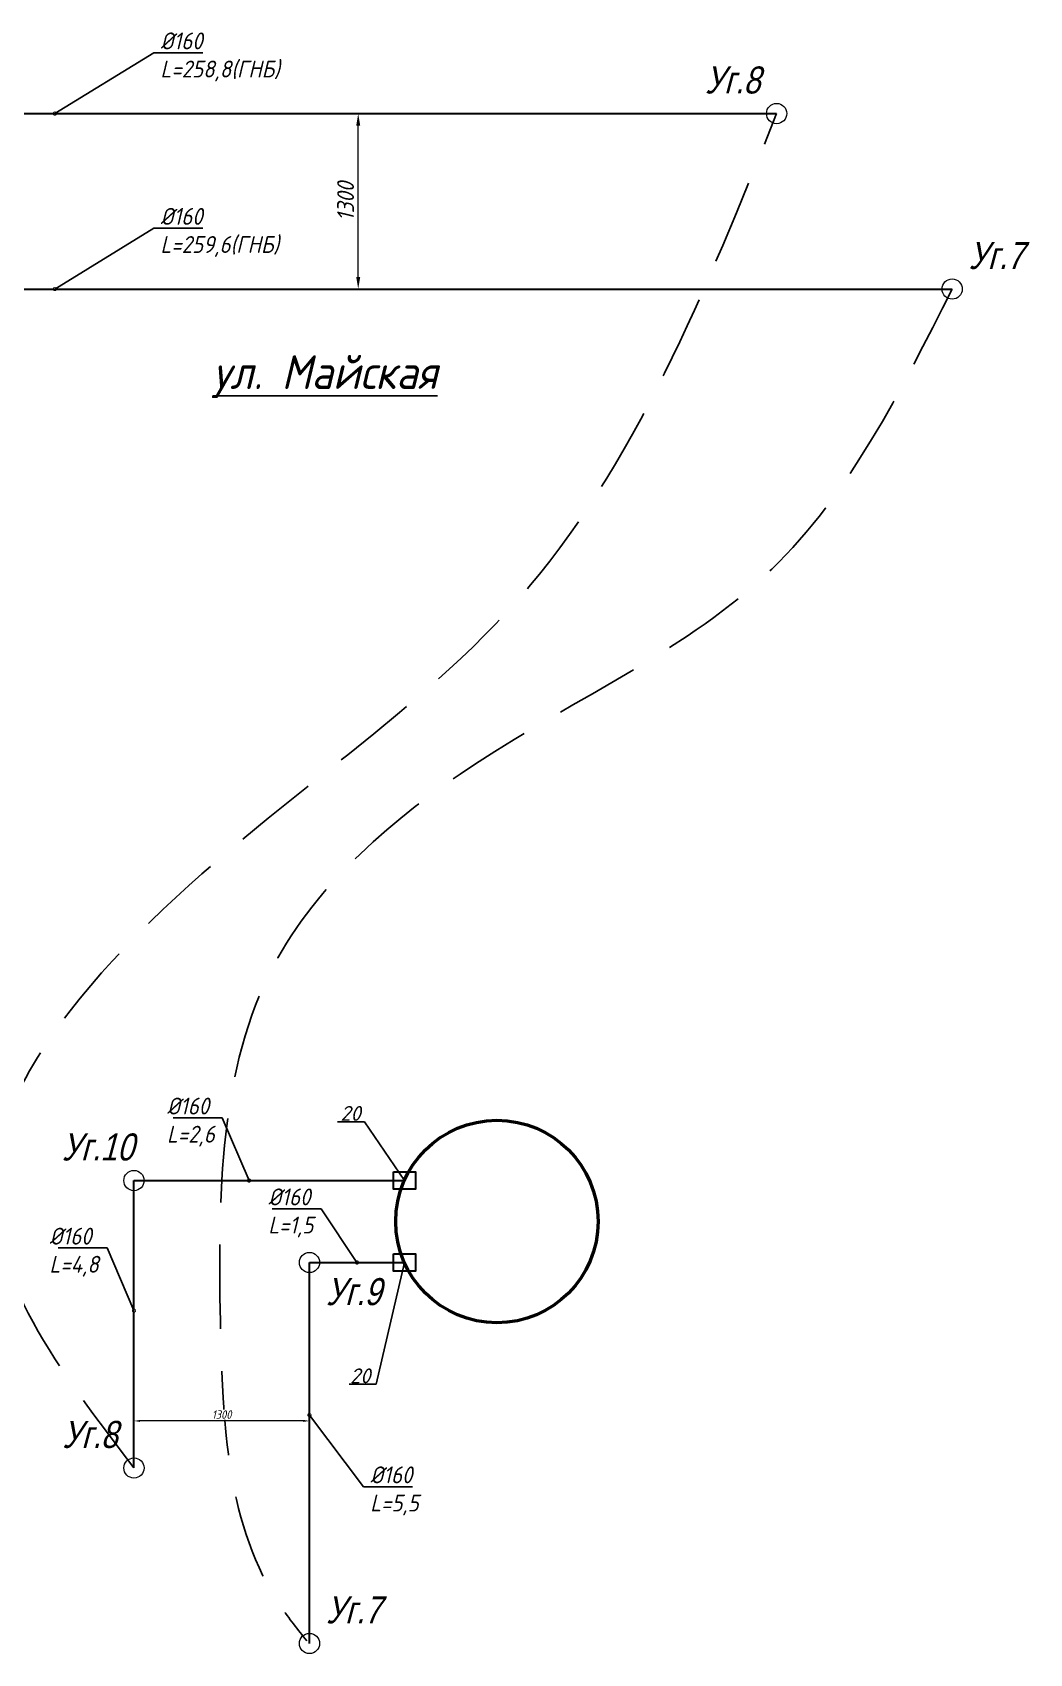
# Model space of a CAD drawing. Header units: metres. Extents: x 595374 to 595655, y 559668 to 560182.
# Drawn here: x 595506.9 to 595654.6, y 559690.5 to 559930.8 of the extents above; entities that cross this region are included whole.
import ezdxf
from ezdxf import colors
from ezdxf.entities.mleader import LeaderData, LeaderLine
from ezdxf.math import Vec2, Vec3

# ---------------------------------------------------------------- set-up
doc = ezdxf.new("R2010")
doc.units = ezdxf.units.M
doc.linetypes.add('HIDDEN', pattern=[0.375, 0.25, -0.125])
doc.layers.get('Defpoints').update_dxf_attribs({"color": 110, "lineweight": 30})
doc.layers.add('.Размер', color=7, linetype='Continuous')
doc.layers.add('Пересечения трубопроводы', color=7, linetype='Continuous')
doc.layers.add('_dy150', color=7, linetype='Continuous', lineweight=30, true_color=0xc097c6)
doc.layers.add('_Деталировка_Марка', color=7, linetype='Continuous', true_color=0x0090ba)
doc.styles.add('ISO Italic', font='isocpeui.ttf', dxfattribs={"width": 0.9})
doc.styles.add('вк', font='ARIALUNI.ttf', dxfattribs={"width": 0.8, "oblique": 15, "height": 3})
doc.dimstyles.new('ISO Italic 2.5 50', dxfattribs={"dimscale": 0, "dimtxt": 2.5, "dimasz": 1.8, "dimexe": 1.25, "dimexo": 1, "dimtad": 1, "dimdec": 0, "dimlfac": 50, "dimdsep": 46, "dimtxsty": 'ISO Italic', "dimcen": 2.2, "dimadec": 0, "dimazin": 3, "dimtfac": 1, "dimtdec": 0, "dimtmove": 0, "dimatfit": 3, "dimfxl": 1, "dimtfill": 1, "dimlwd": 9, "dimlwe": 9, "dimarcsym": 0})

# ---------------------------------------------------------------- blocks, each defined once
blk = doc.blocks.new('*U70')
at = {"layer": '_dy150', "flags": 128}
blk.add_lwpolyline([(-1.3, -1.63), (-1.3, 1.63), (1.3, 1.63), (1.3, -1.63)], close=True, dxfattribs=at)
at = {"layer": '_Деталировка_Марка', "linetype": 'ByBlock'}
for p, q in [((0, 0), (18.05, -4.19)), ((18.05, -4.19), (18.05, -8.19))]:
    blk.add_line(p, q, dxfattribs=at)
at = {"flags": 1}
for tag, p in [('НАИМЕНОВАНИЕ_1', (-6.97, -12.01)), ('МАРКА_1', (-6.97, -15.78))]:
    blk.add_attdef(tag, p, '', height=2.2, dxfattribs=at)
at = {"layer": '_Деталировка_Марка', "linetype": 'ByBlock', "style": 'ISO Italic'}
blk.add_attdef('ПОЗИЦИЯ_1', (17.89, -8.03), '', height=2.2, rotation=90, dxfattribs=at)
blk = doc.blocks.new('*U69')
at = {"layer": '_dy150', "flags": 128}
blk.add_lwpolyline([(-1.3, -1.63), (-1.3, 1.63), (1.3, 1.63), (1.3, -1.63)], close=True, dxfattribs=at)
at = {"layer": '_Деталировка_Марка', "linetype": 'ByBlock'}
for p, q in [((0, 0), (-8.69, -5.88)), ((-8.69, -5.88), (-8.69, -9.88))]:
    blk.add_line(p, q, dxfattribs=at)
at = {"flags": 1}
for tag, p in [('НАИМЕНОВАНИЕ_1', (-6.97, -12.01)), ('МАРКА_1', (-6.97, -15.78))]:
    blk.add_attdef(tag, p, '', height=2.2, dxfattribs=at)
at = {"layer": '_Деталировка_Марка', "linetype": 'ByBlock', "style": 'ISO Italic'}
blk.add_attdef('ПОЗИЦИЯ_1', (-8.85, -9.47), '', height=2.2, rotation=90, dxfattribs=at)
blk = doc.blocks.new('_DotSmall')
at = {"color": 0, "linetype": 'ByBlock', "const_width": 0.5}
blk.add_lwpolyline([(-0.0625, 0, 1), (0.0625, 0, 1)], format="xyb", close=True, dxfattribs=at)
blk = doc.blocks.new('*D94')
at = {"layer": '.Размер', "color": 0, "lineweight": 9, "transparency": 16777216}
for p, q in [((595555.14, 559894.52), (595555.14, 559916.92)), ((595555.18, 559918.72), (595556.39, 559918.72)), ((595555.18, 559892.72), (595556.39, 559892.72))]:
    blk.add_line(p, q, dxfattribs=at)
at = {"layer": '.Размер', "color": 0, "transparency": 16777216}
for points in [[(595554.84, 559916.92), (595555.44, 559916.92), (595555.14, 559918.72)], [(595554.84, 559894.52), (595555.44, 559894.52), (595555.14, 559892.72)]]:
    blk.add_solid(points, dxfattribs=at)
at = {"layer": 'Defpoints', "color": 0, "transparency": 16777216}
for p in [(595554.18, 559918.72), (595555.14, 559918.72), (595554.18, 559892.72)]:
    blk.add_point(p, dxfattribs=at)
at = {"layer": '.Размер', "color": 0, "transparency": 16777216, "insert": (595553.27, 559905.72), "char_height": 2.5, "attachment_point": 5, "rotation": 90, "style": 'ISO Italic', "bg_fill": 3, "box_fill_scale": 1.1, "bg_fill_color": 256, "bg_fill_true_color": 13158600, "bg_fill_transparency": 0}
blk.add_mtext('1300', dxfattribs=at)
blk = doc.blocks.new('*D95')
at = {"layer": '.Размер', "color": 0, "lineweight": 9, "transparency": 16777216}
for p, q in [((595521.92, 559720.75), (595521.92, 559725.62)), ((595547.02, 559725), (595522.82, 559725)), ((595547.92, 559720.75), (595547.92, 559725.62))]:
    blk.add_line(p, q, dxfattribs=at)
at = {"layer": '.Размер', "color": 0, "transparency": 16777216}
for points in [[(595522.82, 559725.15), (595522.82, 559724.85), (595521.92, 559725)], [(595547.02, 559725.15), (595547.02, 559724.85), (595547.92, 559725)]]:
    blk.add_solid(points, dxfattribs=at)
at = {"layer": 'Defpoints', "color": 0, "transparency": 16777216}
for p in [(595521.92, 559725), (595521.92, 559720.25), (595547.92, 559720.25)]:
    blk.add_point(p, dxfattribs=at)
at = {"layer": '.Размер', "color": 0, "transparency": 16777216, "insert": (595534.92, 559725.94), "char_height": 1.25, "attachment_point": 5, "style": 'ISO Italic', "bg_fill": 3, "box_fill_scale": 1.1, "bg_fill_color": 256, "bg_fill_true_color": 13158600, "bg_fill_transparency": 0}
blk.add_mtext('1300', dxfattribs=at)

msp = doc.modelspace()

# ---------------------------------------------------------------- linework, layer by layer
at = {"lineweight": 18}
for centre in [(595617.131, 559918.724), (595643.131, 559892.724), (595521.919, 559760.619), (595547.919, 559748.476), (595521.919, 559718.025), (595547.919, 559692.025)]:
    msp.add_circle(centre, 1.5, dxfattribs=at)
at = {"linetype": 'HIDDEN', "ltscale": 50}
for points in [[(595521.919, 559718.025), (595501.189, 559761.413), (595518.757, 559793.191), (595578.834, 559846.712), (595617.131, 559918.724)], [(595643.131, 559892.724), (595616.412, 559851.218), (595572.501, 559822.377), (595542.609, 559792.486), (595534.724, 559739.778), (595543.694, 559697.481), (595547.552, 559692.392)]]:
    msp.add_spline(points, degree=3, dxfattribs=at)
at = {"layer": '_dy150'}
for p, q in [((595453.09, 559918.724), (595617.131, 559918.724)), ((595465.23, 559892.724), (595643.131, 559892.724)), ((595521.919, 559718.025), (595521.919, 559760.619)), ((595521.919, 559760.619), (595561.976, 559760.619)), ((595547.919, 559692.025), (595547.919, 559748.476)), ((595547.919, 559748.476), (595561.976, 559748.476))]:
    msp.add_line(p, q, dxfattribs=at)
at = {"layer": 'Пересечения трубопроводы', "color": 7, "lineweight": 50}
msp.add_circle((595575.692, 559754.548), 15, dxfattribs=at)

# ---------------------------------------------------------------- block references
at = {"layer": '_Деталировка_Марка', "rotation": 270}
for name, p in [('*U69', (595561.976, 559760.619)), ('*U70', (595561.976, 559748.476))]:
    msp.add_blockref(name, p, dxfattribs=at).add_auto_attribs({'ПОЗИЦИЯ_1': '20'})

# ---------------------------------------------------------------- texts
at = {"linetype": 'Continuous', "insert": (595533.589, 559882.919, 0.142), "char_height": 5, "width": 42.25272, "attachment_point": 1, "style": 'ISO Italic'}
msp.add_mtext('{\\Lул. Майская}', dxfattribs=at)
at = {"layer": '_Деталировка_Марка', "char_height": 4, "width": 10.16628, "style": 'вк'}
for s, insert, attachment_point, rotation in [('Уг.8', (595606.504, 559925.703), 1, 359.97374), ('Уг.7', (595653.757, 559899.703), 3, 0.02626), ('Уг.10', (595521.891, 559767.597), 3, 0.02626), ('Уг.9', (595558.546, 559746.158), 3, 0.02626), ('Уг.8', (595511.292, 559725.004), 1, 359.97374), ('Уг.7', (595558.546, 559699.004), 3, 0.02626)]:
    msp.add_mtext(s, dxfattribs=dict(at, insert=insert, attachment_point=attachment_point, rotation=rotation))

# ---------------------------------------------------------------- leaders
at = {"ltscale": 0.5}
ml = msp.add_multileader_mtext('Standard', dxfattribs=at)
ml.set_content('%%C160\\PL=258,8(ГНБ)', color=256, style='ISO Italic')
ml.set_leader_properties(color=256, lineweight=-1)
ml.set_arrow_properties(name='DOTSMALL')
ml.build(insert=Vec2(0, 0))
ml.multileader.update_dxf_attribs({"text_left_attachment_type": 6, "text_right_attachment_type": 6, "dogleg_length": 1, "arrow_head_size": 1, "scale": 0.5})
ctx = ml.context
ctx.base_point, ctx.scale, ctx.char_height, ctx.arrow_head_size, ctx.landing_gap_size, ctx.plane_origin = Vec3(595525.345, 559927.742), 0.5, 2.5, 1, 0.5, Vec3(595513.831, 559914.741)
ctx.left_attachment, ctx.right_attachment = 6, 6
notes = []
notes.append((ctx, [(0, (1, 1, 0), (595524.845, 559927.742), (1, 0), 0.5, [(0, [(595510.197, 559918.724)], 0, [])])]))
ctx.mtext.insert, ctx.mtext.width, ctx.mtext.flow_direction = Vec3(595525.845, 559930.742), 12.40142, 5
ml = msp.add_multileader_mtext('Standard', dxfattribs=at)
ml.set_content('%%C160\\PL=259,6(ГНБ)', color=256, style='ISO Italic')
ml.set_leader_properties(color=256, lineweight=-1)
ml.set_arrow_properties(name='DOTSMALL')
ml.build(insert=Vec2(0, 0))
ml.multileader.update_dxf_attribs({"text_left_attachment_type": 6, "text_right_attachment_type": 6, "dogleg_length": 1, "arrow_head_size": 1, "scale": 0.5})
ctx = ml.context
ctx.base_point, ctx.scale, ctx.char_height, ctx.arrow_head_size, ctx.landing_gap_size, ctx.plane_origin = Vec3(595525.345, 559901.742), 0.5, 2.5, 1, 0.5, Vec3(595513.831, 559888.741)
ctx.left_attachment, ctx.right_attachment = 6, 6
notes.append((ctx, [(0, (1, 1, 0), (595524.845, 559901.742), (1, 0), 0.5, [(0, [(595510.197, 559892.724)], 0, [])])]))
ctx.mtext.insert, ctx.mtext.width, ctx.mtext.flow_direction = Vec3(595525.845, 559904.742), 12.40142, 5
ml = msp.add_multileader_mtext('Standard', dxfattribs=at)
ml.set_content('%%C160\\PL=2,6', color=256, style='ISO Italic')
ml.set_leader_properties(color=256, lineweight=-1)
ml.set_arrow_properties(name='DOTSMALL')
ml.build(insert=Vec2(0, 0))
ml.multileader.update_dxf_attribs({"text_left_attachment_type": 6, "text_right_attachment_type": 6, "dogleg_length": 1, "arrow_head_size": 1, "scale": 0.5})
ctx = ml.context
ctx.base_point, ctx.scale, ctx.char_height, ctx.arrow_head_size, ctx.landing_gap_size, ctx.plane_origin = Vec3(595526.312, 559769.905), 0.5, 2.5, 1, 0.5, Vec3(595513.034, 559756.904)
ctx.left_attachment, ctx.right_attachment = 6, 6
notes.append((ctx, [(1, (1, 1, 0), (595535.004, 559769.905), (-1, 0), 0.5, [(0, [(595538.965, 559760.619)], 0, [])])]))
ctx.mtext.insert, ctx.mtext.width, ctx.mtext.flow_direction = Vec3(595526.812, 559772.905), 12.40142, 5
ml = msp.add_multileader_mtext('Standard', dxfattribs=at)
ml.set_content('%%C160\\PL=1,5', color=256, style='ISO Italic')
ml.set_leader_properties(color=256, lineweight=-1)
ml.set_arrow_properties(name='DOTSMALL')
ml.build(insert=Vec2(0, 0))
ml.multileader.update_dxf_attribs({"text_left_attachment_type": 6, "text_right_attachment_type": 6, "dogleg_length": 1, "arrow_head_size": 1, "scale": 0.5})
ctx = ml.context
ctx.base_point, ctx.scale, ctx.char_height, ctx.arrow_head_size, ctx.landing_gap_size, ctx.plane_origin = Vec3(595541.324, 559756.443), 0.5, 2.5, 1, 0.5, Vec3(595529.017, 559744.762)
ctx.left_attachment, ctx.right_attachment = 6, 6
notes.append((ctx, [(1, (1, 1, 0), (595549.666, 559756.443), (-1, 0), 0.5, [(0, [(595554.948, 559748.476)], 0, [])])]))
ctx.mtext.insert, ctx.mtext.width, ctx.mtext.flow_direction = Vec3(595541.824, 559759.443), 12.40142, 5
ml = msp.add_multileader_mtext('Standard', dxfattribs=at)
ml.set_content('%%C160\\PL=4,8', color=256, style='ISO Italic')
ml.set_leader_properties(color=256, lineweight=-1)
ml.set_arrow_properties(name='DOTSMALL')
ml.build(insert=Vec2(0, 0))
ml.multileader.update_dxf_attribs({"text_left_attachment_type": 6, "text_right_attachment_type": 6, "dogleg_length": 1, "arrow_head_size": 1, "scale": 0.5})
ctx = ml.context
ctx.base_point, ctx.scale, ctx.char_height, ctx.arrow_head_size, ctx.landing_gap_size, ctx.plane_origin = Vec3(595508.902, 559750.63), 0.5, 2.5, 1, 0.5, Vec3(595495.988, 559737.629)
ctx.left_attachment, ctx.right_attachment = 6, 6
notes.append((ctx, [(1, (1, 1, 0), (595517.958, 559750.63), (-1, 0), 0.5, [(0, [(595521.919, 559741.343)], 0, [])])]))
ctx.mtext.insert, ctx.mtext.width, ctx.mtext.flow_direction = Vec3(595509.402, 559753.63), 12.40142, 5
ml = msp.add_multileader_mtext('Standard', dxfattribs=at)
ml.set_content('%%C160\\PL=5,5', color=256, style='ISO Italic')
ml.set_leader_properties(color=256, lineweight=-1)
ml.set_arrow_properties(name='DOTSMALL')
ml.build(insert=Vec2(0, 0))
ml.multileader.update_dxf_attribs({"text_left_attachment_type": 6, "text_right_attachment_type": 6, "dogleg_length": 1, "arrow_head_size": 1, "scale": 0.5})
ctx = ml.context
ctx.base_point, ctx.scale, ctx.char_height, ctx.arrow_head_size, ctx.landing_gap_size, ctx.plane_origin = Vec3(595556.424, 559715.255), 0.5, 2.5, 1, 0.5, Vec3(595544.91, 559702.254)
ctx.left_attachment, ctx.right_attachment = 6, 6
notes.append((ctx, [(0, (1, 1, 0), (595555.924, 559715.255), (1, 0), 0.5, [(0, [(595547.919, 559725.862)], 0, [])])]))
ctx.mtext.insert, ctx.mtext.width, ctx.mtext.flow_direction = Vec3(595556.924, 559718.255), 12.40142, 5
for ctx, leaders in notes:
    for number, flags, end, landing, length, lines in leaders:
        leader = LeaderData()
        leader.index, (leader.has_last_leader_line, leader.has_dogleg_vector, leader.attachment_direction) = number, flags
        leader.last_leader_point, leader.dogleg_vector, leader.dogleg_length = Vec3(end), Vec3(landing), length
        for number, points, colour, breaks in lines:
            line = LeaderLine()
            line.index, line.vertices, line.color, line.breaks = number, Vec3.list(points), colors.encode_raw_color(colour), breaks
            leader.lines.append(line)
        ctx.leaders.append(leader)

# ---------------------------------------------------------------- next in the draw order: dimensions: what is measured, and where the dimension line sits
at = {"layer": '.Размер'}
dim = msp.add_linear_dim(base=(595555.142, 559918.724), p1=(595554.181, 559892.724), p2=(595554.181, 559918.724), angle=90, dimstyle='ISO Italic 2.5 50', override={"dimscale": 1}, dxfattribs=at)
dim.commit()
dim.dimension.update_dxf_attribs({"geometry": '*D94', "text_midpoint": (595553.267, 559905.724)})
dim = msp.add_linear_dim(base=(595521.919, 559724.999), p1=(595547.919, 559720.251), p2=(595521.919, 559720.251), dimstyle='ISO Italic 2.5 50', override={"dimscale": 0.5}, dxfattribs=at)
dim.commit()
dim.dimension.update_dxf_attribs({"geometry": '*D95', "text_midpoint": (595534.919, 559725.937)})

doc.saveas('drawing.dxf')
